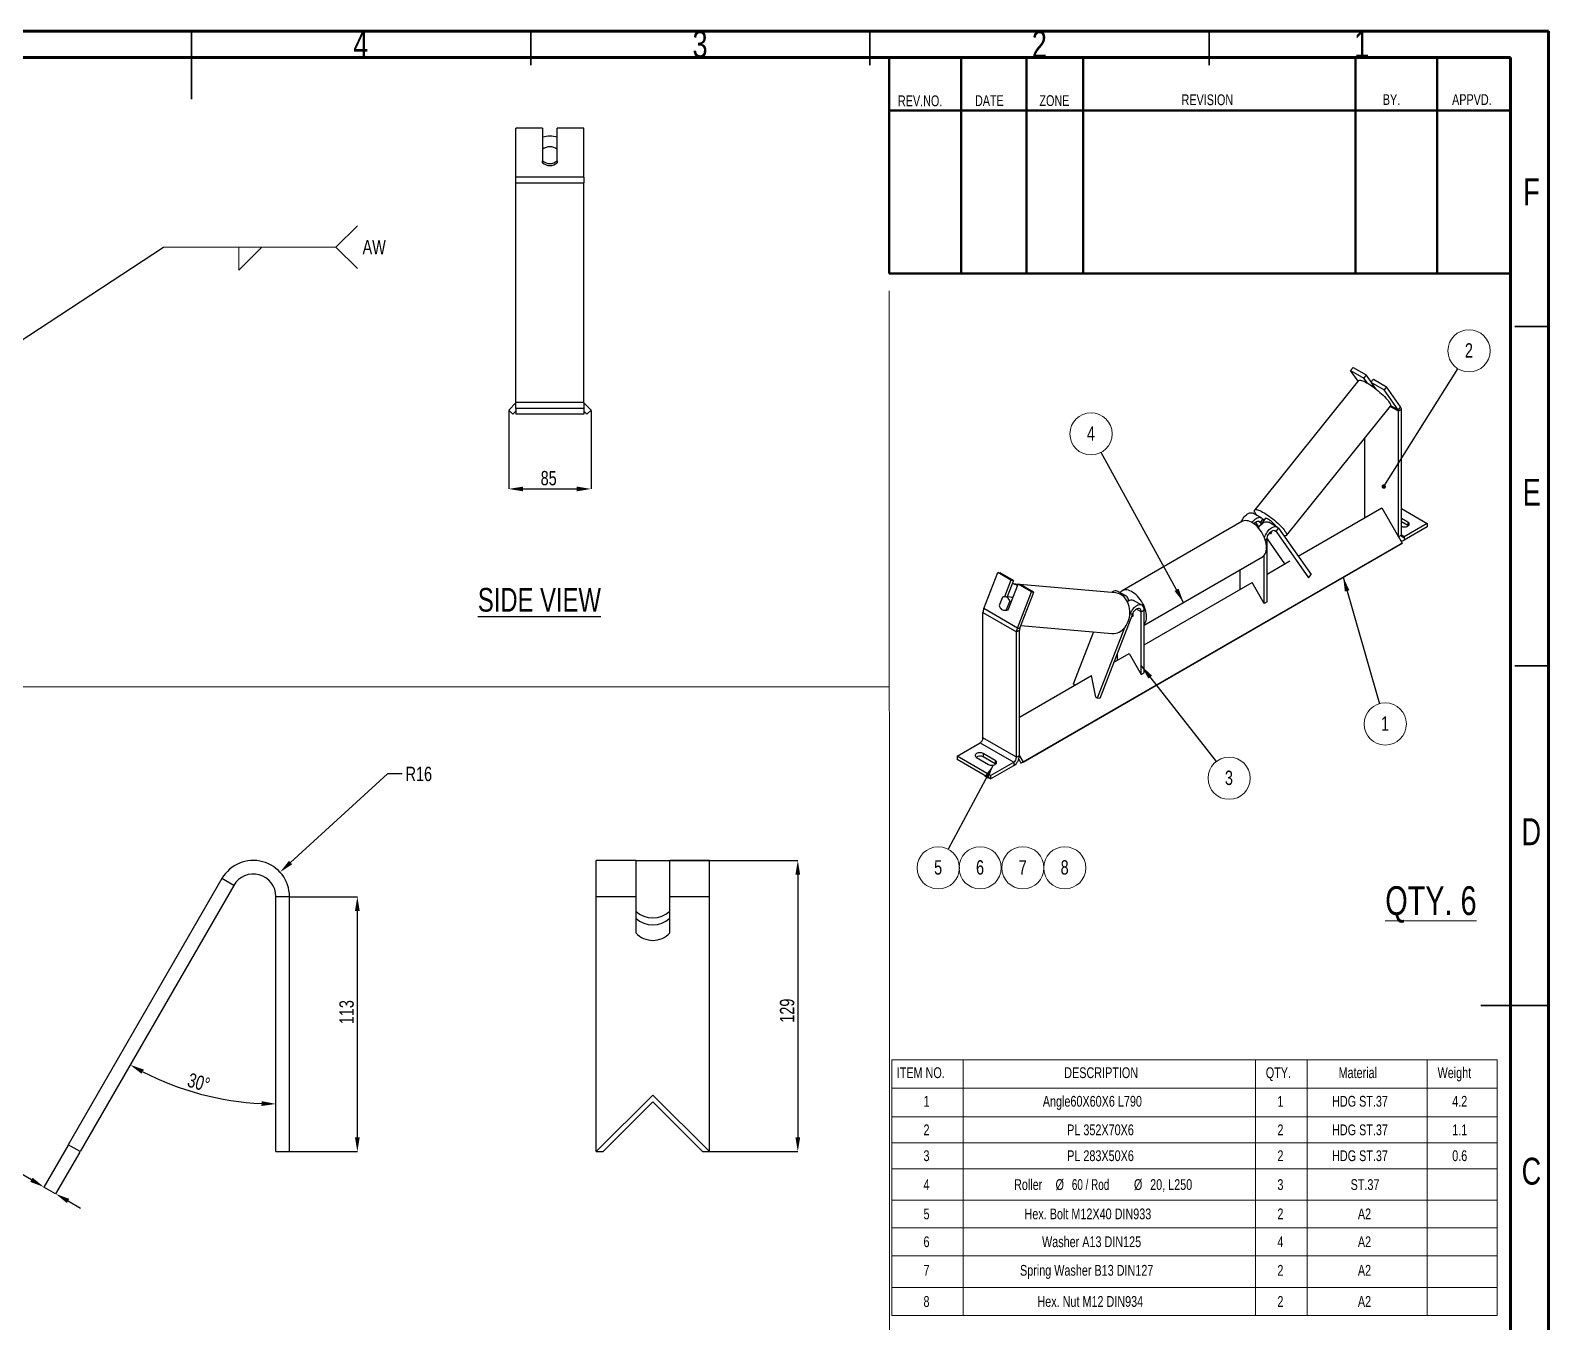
# Model space of a CAD drawing. Header units: millimetres. Extents: x 41 to 1868, y -696 to 319.
# Drawn here: x 1616.4 to 1840.1, y -227 to -36.7 of the extents above; entities that cross this region are included whole.
import ezdxf

# ---------------------------------------------------------------- set-up
doc = ezdxf.new("R2010")
doc.units = ezdxf.units.MM
doc.header["$PDSIZE"] = -1
doc.layers.add('FORMAT', color=7, linetype='Continuous')
doc.styles.add('SLDTEXTSTYLE0', font='TXT', dxfattribs={"width": 0.75})
doc.styles.add('SLDTEXTSTYLE10', font='TXT', dxfattribs={"width": 0.6875})
doc.dimstyles.new('SLDDIMSTYLE0', dxfattribs={"dimtxt": 2.5, "dimasz": 2.116667, "dimexe": 0, "dimexo": 0.625, "dimgap": 0, "dimtad": 1, "dimdec": 0, "dimrnd": 1e-09, "dimtxsty": 'Standard', "dimsah": 1, "dimcen": 2.5, "dimazin": 3, "dimtfac": 2.116667, "dimtdec": 0, "dimtmove": 0, "dimatfit": 3, "dimfrac": 2})
doc.dimstyles.new('SLDDIMSTYLE1', dxfattribs={"dimtxt": 2.5, "dimasz": 0.651282, "dimexe": 0, "dimexo": 0.625, "dimgap": 0, "dimtad": 1, "dimdec": 0, "dimrnd": 1e-09, "dimtxsty": 'Standard', "dimblk1": 'DOT', "dimblk2": 'DOT', "dimsah": 1, "dimcen": 2.5, "dimazin": 3, "dimtfac": 0.651282, "dimtdec": 0, "dimtmove": 0, "dimatfit": 3, "dimldrblk": 'DOT', "dimfrac": 2})
doc.dimstyles.new('SLDDIMSTYLE26', dxfattribs={"dimtxt": 2.116667, "dimasz": 2.116667, "dimexe": 0, "dimexo": 0.625, "dimgap": 0.529167, "dimtad": 1, "dimdec": 0, "dimlfac": 3, "dimrnd": 1e-09, "dimzin": 12, "dimtxsty": 'SLDTEXTSTYLE0', "dimsah": 1, "dimcen": 2.5, "dimazin": 3, "dimtfac": 1, "dimtdec": 0, "dimtmove": 0, "dimatfit": 3, "dimfrac": 2, "dimtzin": 12})
doc.dimstyles.new('SLDDIMSTYLE27', dxfattribs={"dimtxt": 2.116667, "dimasz": 2.116667, "dimexe": 0, "dimexo": 0.625, "dimgap": 0.529167, "dimtad": 1, "dimdec": 0, "dimlfac": 3, "dimrnd": 1e-09, "dimzin": 12, "dimtxsty": 'SLDTEXTSTYLE0', "dimsah": 1, "dimcen": 2.5, "dimazin": 3, "dimtfac": 1, "dimtdec": 0, "dimtmove": 0, "dimatfit": 0, "dimfrac": 2, "dimtzin": 12})
doc.dimstyles.new('SLDDIMSTYLE32', dxfattribs={"dimtxt": 2.116667, "dimasz": 2.116667, "dimexe": 0, "dimexo": 0.625, "dimgap": 0.529167, "dimtad": 1, "dimdec": 0, "dimlfac": 7, "dimrnd": 1e-09, "dimzin": 12, "dimtxsty": 'SLDTEXTSTYLE0', "dimsah": 1, "dimcen": 2.5, "dimazin": 3, "dimtfac": 1, "dimtdec": 0, "dimtmove": 0, "dimatfit": 3, "dimfrac": 2, "dimtzin": 12})
doc.dimstyles.new('SLDDIMSTYLE41', dxfattribs={"dimtxt": 2.116667, "dimasz": 2.116667, "dimexe": 0, "dimexo": 0.625, "dimgap": 0.529167, "dimtad": 1, "dimlfac": 3, "dimzin": 12, "dimtxsty": 'SLDTEXTSTYLE0', "dimsah": 1, "dimcen": 2.5, "dimazin": 3, "dimtfac": 1, "dimtmove": 0, "dimatfit": 3, "dimfrac": 2, "dimtzin": 12})
doc.dimstyles.new('SLDDIMSTYLE42', dxfattribs={"dimtxt": 2.116667, "dimasz": 2.116667, "dimexe": 0, "dimexo": 0.625, "dimgap": 0.529167, "dimtad": 1, "dimdec": 0, "dimlfac": 3, "dimrnd": 1e-09, "dimzin": 12, "dimtxsty": 'SLDTEXTSTYLE0', "dimsah": 1, "dimcen": 0, "dimazin": 3, "dimtfac": 1, "dimtdec": 0, "dimtmove": 0, "dimatfit": 3, "dimfrac": 2, "dimtzin": 12})

# ---------------------------------------------------------------- blocks, each defined once
blk = doc.blocks.new('SW_TABLEANNOTATION_4')
at = {"color": 0, "linetype": 'Continuous', "lineweight": 18}
for p, q in [((0, 0), (0, -4.21)), ((0, 0), (10.55, 0)), ((10.55, 0), (10.55, -4.21)), ((10.55, 0), (53.6, 0)), ((53.6, 0), (53.6, -4.21)), ((53.6, 0), (61.25, 0)), ((61.25, 0), (61.25, -4.21)), ((61.25, 0), (78.89, 0)), ((78.89, 0), (78.89, -4.21)), ((78.89, 0), (89.24, 0)), ((89.24, 0), (89.24, -4.21)), ((0, -4.21), (10.55, -4.21)), ((0, -4.21), (0, -8.43)), ((10.55, -4.21), (53.6, -4.21)), ((10.55, -4.21), (10.55, -8.43)), ((53.6, -4.21), (61.25, -4.21)), ((53.6, -4.21), (53.6, -8.43)), ((61.25, -4.21), (78.89, -4.21)), ((61.25, -4.21), (61.25, -8.43)), ((78.89, -4.21), (89.24, -4.21)), ((78.89, -4.21), (78.89, -8.43)), ((89.24, -4.21), (89.24, -8.43)), ((0, -8.43), (0, -12.24)), ((0, -8.43), (10.55, -8.43)), ((10.55, -8.43), (10.55, -12.24)), ((10.55, -8.43), (53.6, -8.43)), ((53.6, -8.43), (53.6, -12.24)), ((53.6, -8.43), (61.25, -8.43)), ((61.25, -8.43), (61.25, -12.24)), ((61.25, -8.43), (78.89, -8.43)), ((78.89, -8.43), (78.89, -12.24)), ((78.89, -8.43), (89.24, -8.43)), ((89.24, -8.43), (89.24, -12.24)), ((0, -12.24), (0, -16.05)), ((0, -12.24), (10.55, -12.24)), ((10.55, -12.24), (10.55, -16.05)), ((10.55, -12.24), (53.6, -12.24)), ((53.6, -12.24), (53.6, -16.05)), ((53.6, -12.24), (61.25, -12.24)), ((61.25, -12.24), (61.25, -16.05)), ((61.25, -12.24), (78.89, -12.24)), ((78.89, -12.24), (78.89, -16.05)), ((78.89, -12.24), (89.24, -12.24)), ((89.24, -12.24), (89.24, -16.05)), ((0, -16.05), (0, -20.67)), ((0, -16.05), (10.55, -16.05)), ((10.55, -16.05), (10.55, -20.67)), ((10.55, -16.05), (53.6, -16.05)), ((53.6, -16.05), (53.6, -20.67)), ((53.6, -16.05), (61.25, -16.05)), ((61.25, -16.05), (61.25, -20.67)), ((61.25, -16.05), (78.89, -16.05)), ((78.89, -16.05), (78.89, -20.67)), ((78.89, -16.05), (89.24, -16.05)), ((89.24, -16.05), (89.24, -20.67)), ((0, -20.67), (0, -24.77)), ((0, -20.67), (10.55, -20.67)), ((10.55, -20.67), (10.55, -24.77)), ((10.55, -20.67), (53.6, -20.67)), ((53.6, -20.67), (53.6, -24.77)), ((53.6, -20.67), (61.25, -20.67)), ((61.25, -20.67), (61.25, -24.77)), ((61.25, -20.67), (78.89, -20.67)), ((78.89, -20.67), (78.89, -24.77)), ((78.89, -20.67), (89.24, -20.67)), ((89.24, -20.67), (89.24, -24.77)), ((0, -24.77), (0, -28.87)), ((0, -24.77), (10.55, -24.77)), ((10.55, -24.77), (10.55, -28.87)), ((10.55, -24.77), (53.6, -24.77)), ((53.6, -24.77), (53.6, -28.87)), ((53.6, -24.77), (61.25, -24.77)), ((61.25, -24.77), (61.25, -28.87)), ((61.25, -24.77), (78.89, -24.77)), ((78.89, -24.77), (78.89, -28.87)), ((78.89, -24.77), (89.24, -24.77)), ((89.24, -24.77), (89.24, -28.87)), ((0, -28.87), (0, -33.57)), ((0, -28.87), (10.55, -28.87)), ((10.55, -28.87), (10.55, -33.57)), ((10.55, -28.87), (53.6, -28.87)), ((53.6, -28.87), (53.6, -33.57)), ((53.6, -28.87), (61.25, -28.87)), ((61.25, -28.87), (61.25, -33.57)), ((61.25, -28.87), (78.89, -28.87)), ((78.89, -28.87), (78.89, -33.57)), ((78.89, -28.87), (89.24, -28.87)), ((89.24, -28.87), (89.24, -33.57)), ((0, -33.57), (0, -37.66)), ((0, -33.57), (10.55, -33.57)), ((10.55, -33.57), (10.55, -37.66)), ((10.55, -33.57), (53.6, -33.57)), ((53.6, -33.57), (53.6, -37.66)), ((53.6, -33.57), (61.25, -33.57)), ((61.25, -33.57), (61.25, -37.66)), ((61.25, -33.57), (78.89, -33.57)), ((78.89, -33.57), (78.89, -37.66)), ((78.89, -33.57), (89.24, -33.57)), ((89.24, -33.57), (89.24, -37.66)), ((0, -37.66), (10.55, -37.66)), ((10.55, -37.66), (53.6, -37.66)), ((53.6, -37.66), (61.25, -37.66)), ((61.25, -37.66), (78.89, -37.66)), ((78.89, -37.66), (89.24, -37.66))]:
    blk.add_line(p, q, dxfattribs=at)
at = {"color": 0, "linetype": 'Continuous', "lineweight": 0, "attachment_point": 1}
for s, insert, char_height, style in [('ITEM NO.', (0.75, -1.12), 1.587, 'SLDTEXTSTYLE0'), ('DESCRIPTION', (25.43, -1.12), 1.5875, 'SLDTEXTSTYLE0'), ('QTY.', (55.13, -1.12), 1.587, 'SLDTEXTSTYLE0'), ('Material', (65.86, -1.12), 1.587, 'SLDTEXTSTYLE0'), ('Weight', (80.44, -1.12), 1.587, 'SLDTEXTSTYLE0'), ('1', (4.69, -5.33), 1.59, 'SLDTEXTSTYLE0'), ('Angle60X60X6 L790', (22.27, -5.33), 1.5875, 'SLDTEXTSTYLE0'), ('1', (56.84, -5.33), 1.59, 'SLDTEXTSTYLE0'), ('HDG ST.37', (64.9, -5.33), 1.587, 'SLDTEXTSTYLE0'), ('4.2', (82.6, -5.33), 1.587, 'SLDTEXTSTYLE0'), ('2', (4.69, -9.54), 1.59, 'SLDTEXTSTYLE0'), ('PL 352X70X6', (25.86, -9.54), 1.5875, 'SLDTEXTSTYLE0'), ('2', (56.84, -9.54), 1.59, 'SLDTEXTSTYLE0'), ('HDG ST.37', (64.9, -9.54), 1.587, 'SLDTEXTSTYLE0'), ('1.1', (82.6, -9.54), 1.587, 'SLDTEXTSTYLE0'), ('3', (4.69, -13.35), 1.59, 'SLDTEXTSTYLE0'), ('PL 283X50X6', (25.86, -13.35), 1.5875, 'SLDTEXTSTYLE0'), ('2', (56.84, -13.35), 1.59, 'SLDTEXTSTYLE0'), ('HDG ST.37', (64.9, -13.35), 1.587, 'SLDTEXTSTYLE0'), ('0.6', (82.6, -13.35), 1.587, 'SLDTEXTSTYLE0'), ('4', (4.69, -17.6), 1.59, 'SLDTEXTSTYLE0'), ('Roller', (18.04, -17.6), 1.587, 'SLDTEXTSTYLE0'), ('%%c', (24.15, -17.6), 1.587, 'SLDTEXTSTYLE0'), ('60 / Rod', (26.55, -17.6), 1.587, 'SLDTEXTSTYLE10'), ('%%c', (35.7, -17.6), 1.587, 'SLDTEXTSTYLE0'), ('20, L250', (38.09, -17.6), 1.587, 'SLDTEXTSTYLE0'), ('3', (56.84, -17.6), 1.59, 'SLDTEXTSTYLE0'), ('ST.37', (67.63, -17.6), 1.587, 'SLDTEXTSTYLE0'), ('5', (4.69, -21.92), 1.59, 'SLDTEXTSTYLE0'), ('Hex. Bolt M12X40 DIN933', (19.58, -21.92), 1.5875, 'SLDTEXTSTYLE0'), ('2', (56.84, -21.92), 1.59, 'SLDTEXTSTYLE0'), ('A2', (68.7, -21.92), 1.587, 'SLDTEXTSTYLE0'), ('6', (4.69, -26.02), 1.59, 'SLDTEXTSTYLE0'), ('Washer A13 DIN125', (22.16, -26.02), 1.5875, 'SLDTEXTSTYLE0'), ('4', (56.84, -26.02), 1.59, 'SLDTEXTSTYLE0'), ('A2', (68.7, -26.02), 1.587, 'SLDTEXTSTYLE0'), ('7', (4.69, -30.23), 1.59, 'SLDTEXTSTYLE0'), ('Spring Washer B13 DIN127', (18.91, -30.23), 1.5875, 'SLDTEXTSTYLE0'), ('2', (56.84, -30.23), 1.59, 'SLDTEXTSTYLE0'), ('A2', (68.7, -30.23), 1.587, 'SLDTEXTSTYLE0'), ('8', (4.69, -34.82), 1.59, 'SLDTEXTSTYLE0'), ('Hex. Nut M12 DIN934', (21.48, -34.82), 1.5875, 'SLDTEXTSTYLE0'), ('2', (56.84, -34.82), 1.59, 'SLDTEXTSTYLE0'), ('A2', (68.7, -34.82), 1.587, 'SLDTEXTSTYLE0')]:
    blk.add_mtext(s, dxfattribs=dict(at, insert=insert, char_height=char_height, style=style))
blk = doc.blocks.new('SW_NOTE_0_80')
at = {"color": 0, "linetype": 'Continuous', "lineweight": 0}
blk.add_circle((-1.5, 2.73), 3.11, dxfattribs=at)
at = {"color": 0, "linetype": 'Continuous', "lineweight": 0, "insert": (-1.52, 3.85), "char_height": 2.12, "attachment_point": 2, "style": 'SLDTEXTSTYLE0'}
blk.add_mtext('4', dxfattribs=at)
blk = doc.blocks.new('SW_NOTE_0_81')
at = {"color": 0, "linetype": 'Continuous', "lineweight": 0}
blk.add_circle((1.66, 2.64), 3.11, dxfattribs=at)
at = {"color": 0, "linetype": 'Continuous', "lineweight": 0, "insert": (1.64, 3.76), "char_height": 2.12, "attachment_point": 2, "style": 'SLDTEXTSTYLE0'}
blk.add_mtext('2', dxfattribs=at)
blk = doc.blocks.new('_Dot')
at = {"color": 0, "linetype": 'ByBlock', "lineweight": -2}
blk.add_line((-0.5, 0), (-1, 0), dxfattribs=at)
at = {"color": 0, "linetype": 'ByBlock', "const_width": 0.5}
blk.add_lwpolyline([(-0.25, 0, 1), (0.25, 0, 1)], format="xyb", close=True, dxfattribs=at)
blk = doc.blocks.new('SW_NOTE_0_82')
at = {"color": 0, "linetype": 'Continuous', "lineweight": 0}
blk.add_circle((0.86, -2.99), 3.11, dxfattribs=at)
at = {"color": 0, "linetype": 'Continuous', "lineweight": 0, "insert": (0.84, -1.87), "char_height": 2.12, "attachment_point": 2, "style": 'SLDTEXTSTYLE0'}
blk.add_mtext('1', dxfattribs=at)
blk = doc.blocks.new('SW_NOTE_0_83')
at = {"color": 0, "linetype": 'Continuous', "lineweight": 0}
blk.add_circle((1.92, -2.45), 3.11, dxfattribs=at)
at = {"color": 0, "linetype": 'Continuous', "lineweight": 0, "insert": (1.89, -1.33), "char_height": 2.12, "attachment_point": 2, "style": 'SLDTEXTSTYLE0'}
blk.add_mtext('3', dxfattribs=at)
blk = doc.blocks.new('SW_NOTE_0_84')
at = {"color": 0, "linetype": 'Continuous', "lineweight": 0}
blk.add_circle((-1.47, -2.75), 3.11, dxfattribs=at)
at = {"color": 0, "linetype": 'Continuous', "lineweight": 0, "insert": (-1.49, -1.62), "char_height": 2.12, "attachment_point": 2, "style": 'SLDTEXTSTYLE0'}
blk.add_mtext('5', dxfattribs=at)
blk = doc.blocks.new('SW_NOTE_0_85')
at = {"color": 0, "linetype": 'Continuous', "lineweight": 0}
blk.add_circle((0.78, 1.61), 3.11, dxfattribs=at)
at = {"color": 0, "linetype": 'Continuous', "lineweight": 0, "insert": (0.76, 2.73), "char_height": 2.12, "attachment_point": 2, "style": 'SLDTEXTSTYLE0'}
blk.add_mtext('6', dxfattribs=at)
blk = doc.blocks.new('SW_NOTE_0_86')
at = {"color": 0, "linetype": 'Continuous', "lineweight": 0}
blk.add_circle((0.78, 1.61), 3.11, dxfattribs=at)
at = {"color": 0, "linetype": 'Continuous', "lineweight": 0, "insert": (0.76, 2.73), "char_height": 2.12, "attachment_point": 2, "style": 'SLDTEXTSTYLE0'}
blk.add_mtext('7', dxfattribs=at)
blk = doc.blocks.new('SW_NOTE_0_87')
at = {"color": 0, "linetype": 'Continuous', "lineweight": 0}
blk.add_circle((0.78, 1.61), 3.11, dxfattribs=at)
at = {"color": 0, "linetype": 'Continuous', "lineweight": 0, "insert": (0.76, 2.73), "char_height": 2.12, "attachment_point": 2, "style": 'SLDTEXTSTYLE0'}
blk.add_mtext('8', dxfattribs=at)
blk = doc.blocks.new('SW_SYMBOL_AWLD_FILL')
at = {"color": 0, "linetype": 'Continuous', "lineweight": 0}
for p, q in [((0, 0), (0, 1250)), ((0, 1250), (1250, 0)), ((1250, 0), (0, 0))]:
    blk.add_line(p, q, dxfattribs=at)
blk = doc.blocks.new('SW_WELDSYMBOL_10')
at = {"color": 0, "linetype": 'Continuous', "lineweight": 0}
for p, q in [((28.55, 3.15), (25.4, 0)), ((25.4, 0), (0, 0)), ((28.55, -3.15), (25.4, 0))]:
    blk.add_line(p, q, dxfattribs=at)
at = {"color": 0, "linetype": 'Continuous', "lineweight": 0, "extrusion": (0, 0, -1), "xscale": 0.0027037109, "yscale": 0.0027037109, "zscale": 0.0027037109, "rotation": 180}
blk.add_blockref('SW_SYMBOL_AWLD_FILL', (-11.09, -0.01), dxfattribs=at)
at = {"color": 0, "linetype": 'Continuous', "lineweight": 0, "insert": (29.32, 1.05), "char_height": 2.117, "attachment_point": 1, "style": 'SLDTEXTSTYLE0'}
blk.add_mtext('AW', dxfattribs=at)
blk = doc.blocks.new('*D931')
at = {"layer": 'Defpoints', "color": 0}
for p in [(1686.88, -92.58), (1699, -92.58), (1699, -104.2)]:
    blk.add_point(p, dxfattribs=at)
at = {"layer": 'FORMAT', "color": 0, "lineweight": -2}
for p, q in [((1686.88, -92.64), (1686.88, -104.2)), ((1699, -92.64), (1699, -104.2)), ((1689, -104.2), (1696.88, -104.2))]:
    blk.add_line(p, q, dxfattribs=at)
at = {"layer": 'FORMAT', "color": 0}
for points in [[(1689, -103.85), (1689, -104.55), (1686.88, -104.2)], [(1696.88, -103.85), (1696.88, -104.55), (1699, -104.2)]]:
    blk.add_solid(points, dxfattribs=at)
at = {"layer": 'FORMAT', "color": 0, "insert": (1692.76, -101.55), "char_height": 2.117, "attachment_point": 2, "style": 'SLDTEXTSTYLE0'}
blk.add_mtext('\\A1;85', dxfattribs=at)
blk = doc.blocks.new('*D962')
at = {"layer": 'Defpoints', "color": 0}
for p in [(1646.35, -162.59), (1652.57, -164.26), (1645.11, -194.13), (1623.7, -201.82), (1652.57, -201.82)]:
    blk.add_point(p, dxfattribs=at)
at = {"layer": 'FORMAT', "color": 0, "lineweight": -2}
blk.add_arc((1652.57, -151.82), 42.97, 242.8225, 267.1775, dxfattribs=at)
at = {"layer": 'FORMAT', "color": 0}
for points in [[(1632.77, -190.35), (1633.11, -189.73), (1631.08, -189.03)], [(1650.46, -194.38), (1650.44, -195.09), (1652.57, -194.79)]]:
    blk.add_solid(points, dxfattribs=at)
at = {"layer": 'FORMAT', "color": 0, "insert": (1639.95, -190.16), "char_height": 2.117, "attachment_point": 1, "rotation": 344.2259, "style": 'SLDTEXTSTYLE0'}
blk.add_mtext('\\A1;30°', dxfattribs=at)
blk = doc.blocks.new('*D963')
at = {"layer": 'Defpoints', "color": 0}
for p in [(1654.57, -164.26), (1664.57, -164.26), (1654.57, -201.82)]:
    blk.add_point(p, dxfattribs=at)
at = {"layer": 'FORMAT', "color": 0, "lineweight": -2}
for p, q in [((1654.63, -164.26), (1664.57, -164.26)), ((1664.57, -199.7), (1664.57, -166.37)), ((1654.63, -201.82), (1664.57, -201.82))]:
    blk.add_line(p, q, dxfattribs=at)
at = {"layer": 'FORMAT', "color": 0}
for points in [[(1664.21, -166.37), (1664.92, -166.37), (1664.57, -164.26)], [(1664.21, -199.7), (1664.92, -199.7), (1664.57, -201.82)]]:
    blk.add_solid(points, dxfattribs=at)
at = {"layer": 'FORMAT', "color": 0, "insert": (1661.92, -181.27), "char_height": 2.117, "attachment_point": 2, "rotation": 90, "style": 'SLDTEXTSTYLE0'}
blk.add_mtext('\\A1;113', dxfattribs=at)
blk = doc.blocks.new('*D964')
at = {"layer": 'Defpoints', "color": 0}
for p in [(1653.17, -160.66), (1649.23, -164.26)]:
    blk.add_point(p, dxfattribs=at)
at = {"layer": 'FORMAT', "color": 0, "lineweight": -2}
for p, q in [((1669.03, -146.18), (1654.74, -159.23)), ((1671.15, -146.18), (1669.03, -146.18))]:
    blk.add_line(p, q, dxfattribs=at)
at = {"layer": 'FORMAT', "color": 0}
blk.add_solid([(1654.5, -158.97), (1654.97, -159.49), (1653.17, -160.66)], dxfattribs=at)
at = {"layer": 'FORMAT', "color": 0, "insert": (1671.68, -145.12), "char_height": 2.117, "attachment_point": 1, "style": 'SLDTEXTSTYLE0'}
blk.add_mtext('\\A1;R16', dxfattribs=at)
blk = doc.blocks.new('*D965')
at = {"layer": 'Defpoints', "color": 0}
for p in [(1621.97, -200.82), (1623.7, -201.82), (1618.38, -207.03)]:
    blk.add_point(p, dxfattribs=at)
at = {"layer": 'FORMAT', "color": 0, "lineweight": -2}
for p, q in [((1621.94, -200.87), (1618.38, -207.03)), ((1616.55, -205.97), (1612.22, -203.47)), ((1623.67, -201.87), (1620.11, -208.03)), ((1620.11, -208.03), (1618.38, -207.03)), ((1621.95, -209.08), (1623.78, -210.14))]:
    blk.add_line(p, q, dxfattribs=at)
at = {"layer": 'FORMAT', "color": 0}
for points in [[(1616.73, -205.66), (1616.37, -206.27), (1618.38, -207.03)], [(1622.12, -208.78), (1621.77, -209.39), (1620.11, -208.03)]]:
    blk.add_solid(points, dxfattribs=at)
at = {"layer": 'FORMAT', "color": 0, "insert": (1614.46, -201.71), "char_height": 2.117, "attachment_point": 2, "rotation": 330, "style": 'SLDTEXTSTYLE0'}
blk.add_mtext('\\A1;6', dxfattribs=at)
blk = doc.blocks.new('*D966')
at = {"layer": 'Defpoints', "color": 0}
for p in [(1705.6, -158.92), (1716.44, -201.82), (1729.47, -201.82)]:
    blk.add_point(p, dxfattribs=at)
at = {"layer": 'FORMAT', "color": 0, "lineweight": -2}
for p, q in [((1705.66, -158.92), (1729.47, -158.92)), ((1729.47, -161.04), (1729.47, -199.7)), ((1716.5, -201.82), (1729.47, -201.82))]:
    blk.add_line(p, q, dxfattribs=at)
at = {"layer": 'FORMAT', "color": 0}
for points in [[(1729.12, -161.04), (1729.82, -161.04), (1729.47, -158.92)], [(1729.12, -199.7), (1729.82, -199.7), (1729.47, -201.82)]]:
    blk.add_solid(points, dxfattribs=at)
at = {"layer": 'FORMAT', "color": 0, "insert": (1726.83, -181.05), "char_height": 2.117, "attachment_point": 2, "rotation": 90, "style": 'SLDTEXTSTYLE0'}
blk.add_mtext('\\A1;129', dxfattribs=at)

msp = doc.modelspace()

# ---------------------------------------------------------------- linework, layer by layer
at = {"color": 7, "linetype": 'Continuous', "lineweight": 70}
for p, q in [((1440.1093, -36.7718), (1840.1093, -36.7718)), ((1840.1093, -36.7718), (1840.1093, -323.7718)), ((1445.1093, -40.6383), (1834.5117, -40.6383)), ((1834.5117, -40.6383), (1834.5117, -317.6383))]:
    msp.add_line(p, q, dxfattribs=at)
at = {"color": 7, "linetype": 'Continuous', "lineweight": 35}
for p, q in [((1640.1093, -36.7708), (1640.1093, -46.7728)), ((1640.1093, -41.7718), (1640.1093, -36.7718)), ((1690.1093, -41.7718), (1690.1093, -36.7718)), ((1740.1093, -41.7718), (1740.1093, -36.7718)), ((1790.1093, -41.7718), (1790.1093, -36.7718)), ((1835.1093, -80.2718), (1840.1093, -80.2718)), ((1835.1093, -130.2718), (1840.1093, -130.2718)), ((1840.1103, -180.2718), (1830.1083, -180.2718)), ((1835.1093, -180.2718), (1840.1093, -180.2718))]:
    msp.add_line(p, q, dxfattribs=at)
at = {"color": 7, "linetype": 'Continuous', "lineweight": 50}
for p, q in [((1742.9521, -40.6383), (1742.9521, -72.4612)), ((1753.5281, -40.6383), (1753.5281, -72.3245)), ((1763.1875, -40.6383), (1763.1875, -72.4612)), ((1771.5449, -40.6383), (1771.5449, -72.4612)), ((1811.6616, -40.6383), (1811.6616, -72.4612)), ((1823.6982, -40.6383), (1823.6982, -72.4612)), ((1834.5117, -48.454), (1742.9521, -48.454)), ((1834.5117, -72.4612), (1742.9521, -72.4612))]:
    msp.add_line(p, q, dxfattribs=at)
at = {"color": 7, "linetype": 'Continuous', "lineweight": 25}
for p, q in [((1687.9399, -58.2738), (1687.9399, -51.0497)), ((1691.8685, -51.0497), (1687.9399, -51.0497)), ((1691.8685, -51.0497), (1691.8685, -54.2108)), ((1694.0114, -54.2108), (1694.0114, -51.0497)), ((1697.9399, -51.0497), (1694.0114, -51.0497)), ((1697.9399, -58.2738), (1697.9399, -51.0497)), ((1691.8685, -54.2108), (1691.8685, -55.8475)), ((1691.8685, -56.1478), (1691.8685, -55.8475)), ((1694.0114, -55.8475), (1694.0114, -54.2108)), ((1694.0114, -55.8475), (1694.0114, -56.1478)), ((1687.9399, -59.131), (1687.9399, -58.2738)), ((1697.9399, -58.2738), (1687.9399, -58.2738)), ((1687.9399, -59.131), (1697.9399, -59.131)), ((1687.9399, -91.4727), (1687.9399, -59.131)), ((1697.9399, -58.2738), (1697.9399, -59.131)), ((1697.9399, -91.4727), (1697.9399, -59.131)), ((1811.2888, -86.2889), (1810.9214, -86.746)), ((1810.9214, -86.746), (1812.8659, -87.8686)), ((1812.0391, -88.3363), (1810.9214, -86.746)), ((1811.2888, -86.2889), (1813.2333, -87.4115)), ((1812.1099, -88.2483), (1796.8005, -107.2929)), ((1813.2333, -87.4115), (1812.8659, -87.8686)), ((1813.3971, -88.6244), (1812.8659, -87.8686)), ((1813.9577, -88.4421), (1813.2333, -87.4115)), ((1814.294, -88.0238), (1813.9266, -88.4809)), ((1813.9266, -88.4809), (1815.8711, -89.6034)), ((1813.9266, -88.4809), (1814.6027, -89.4429)), ((1814.0466, -89.0377), (1814.1914, -88.8577)), ((1814.294, -88.0238), (1816.2385, -89.1464)), ((1816.2385, -89.1464), (1815.8711, -89.6034)), ((1818.303, -92.0837), (1816.2385, -89.1464)), ((1687.9399, -91.52), (1686.879, -92.5809)), ((1697.9399, -91.4727), (1687.9399, -91.4727)), ((1687.9399, -92.3299), (1687.9399, -91.4727)), ((1697.9399, -91.4727), (1697.9399, -92.3299)), ((1697.9399, -91.52), (1699.0009, -92.5809)), ((1817.9356, -92.5408), (1815.8711, -89.6034)), ((1686.879, -92.5809), (1687.4851, -93.187)), ((1687.9399, -92.7322), (1687.4851, -93.187)), ((1687.9399, -92.3299), (1687.9399, -93.187)), ((1697.9399, -92.3299), (1687.9399, -92.3299)), ((1697.9399, -93.187), (1687.9399, -93.187)), ((1697.9399, -92.3299), (1697.9399, -93.187)), ((1697.9399, -92.7322), (1698.3948, -93.187)), ((1699.0009, -92.5809), (1698.3948, -93.187)), ((1801.4769, -111.0521), (1816.7862, -92.0075)), ((1818.303, -92.0837), (1817.9356, -92.5408)), ((1818.4167, -92.508), (1817.9924, -92.753)), ((1817.9924, -111.2388), (1817.9924, -92.753)), ((1818.4167, -110.9939), (1818.4167, -92.508)), ((1813.0427, -108.3814), (1813.0427, -96.6644)), ((1803.1903, -114.0956), (1815.5176, -106.9792)), ((1815.5176, -106.9792), (1818.5176, -112.1754)), ((1818.4167, -107.0752), (1822.2351, -109.2795)), ((1794.9258, -109.0066), (1777.2481, -119.2117)), ((1797.8267, -108.4964), (1796.5892, -107.782)), ((1796.9168, -109.1389), (1797.4094, -109.8398)), ((1798.1296, -108.8384), (1797.5785, -109.524)), ((1797.6166, -109.5782), (1797.5785, -109.524)), ((1797.6391, -109.1203), (1798.0065, -108.6632)), ((1797.6391, -109.1203), (1797.7622, -109.2954)), ((1798.0065, -108.6632), (1798.1296, -108.8384)), ((1798.3593, -108.546), (1798.1271, -108.8349)), ((1800.1247, -109.8231), (1798.8873, -109.1087)), ((1813.0427, -108.3814), (1813.043, -108.4078)), ((1819.3713, -109.0958), (1818.4167, -108.5448)), ((1819.3713, -109.5858), (1818.4167, -109.0347)), ((1822.2351, -109.2795), (1818.841, -111.2389)), ((1819.3713, -109.0958), (1819.3713, -109.5858)), ((1819.433, -109.6265), (1819.3713, -109.5858)), ((1822.2351, -109.2795), (1822.2351, -109.7694)), ((1798.6177, -120.8177), (1798.6177, -111.6169)), ((1798.6193, -111.5613), (1801.2057, -115.2413)), ((1799.0082, -110.6614), (1799.1068, -110.8017)), ((1799.2906, -110.5732), (1799.2149, -110.4656)), ((1799.9372, -110.447), (1800.3046, -109.9899)), ((1799.9372, -110.447), (1804.7414, -117.2825)), ((1800.3046, -109.9899), (1805.1089, -116.8255)), ((1818.4167, -110.9939), (1817.9924, -111.2388)), ((1817.9928, -111.2664), (1817.9924, -111.2388)), ((1822.2351, -109.7694), (1818.841, -111.7288)), ((1818.841, -111.2389), (1818.841, -111.7288)), ((1762.3561, -144.5968), (1818.2176, -112.3486)), ((1762.6561, -144.4235), (1818.5176, -112.1754)), ((1798.1934, -121.0626), (1798.1934, -113.9793)), ((1818.5176, -112.1754), (1818.2176, -112.3486)), ((1780.5158, -124.2533), (1797.9256, -114.2029)), ((1794.6579, -119.0213), (1794.6579, -116.0892)), ((1798.6177, -116.7353), (1801.953, -114.8099)), ((1756.8707, -121.833), (1758.9351, -116.512)), ((1760.8797, -117.6346), (1758.9351, -116.512)), ((1758.9351, -116.512), (1759.3026, -116.5449)), ((1761.2471, -117.6675), (1759.3026, -116.5449)), ((1760.8797, -117.6346), (1759.9339, -120.0722)), ((1761.2471, -117.6675), (1760.3035, -120.0995)), ((1760.4835, -122.0019), (1761.9403, -118.2469)), ((1760.8797, -117.6346), (1761.2471, -117.6675)), ((1776.3021, -119.522), (1761.0565, -118.1588)), ((1763.8849, -119.3695), (1761.9403, -118.2469)), ((1761.9403, -118.2469), (1762.3078, -118.2798)), ((1764.2523, -119.4023), (1762.3078, -118.2798)), ((1780.5158, -127.1853), (1796.4257, -118.0007)), ((1798.1934, -121.0626), (1796.4257, -118.0007)), ((1804.7414, -117.2825), (1805.1089, -116.8255)), ((1759.6331, -120.1611), (1759.1654, -121.3666)), ((1760.8147, -120.1452), (1760.0186, -120.074)), ((1760.226, -121.9789), (1760.6937, -120.7734)), ((1760.9512, -120.7965), (1760.6937, -120.7734)), ((1761.8204, -124.6905), (1763.8849, -119.3695)), ((1762.1878, -124.7233), (1764.2523, -119.4023)), ((1763.8849, -119.3695), (1764.2523, -119.4023)), ((1777.8862, -120.0078), (1776.6488, -119.2934)), ((1780.1843, -121.3344), (1778.9469, -120.6201)), ((1756.757, -122.3886), (1761.7067, -125.246)), ((1756.757, -140.8744), (1756.757, -122.3886)), ((1761.8204, -124.6905), (1756.8707, -121.833)), ((1759.8405, -122.066), (1760.0979, -122.0891)), ((1760.226, -121.9789), (1760.4835, -122.0019)), ((1778.772, -122.6653), (1773.9678, -135.0478)), ((1778.4046, -122.6325), (1778.3971, -122.6519)), ((1778.772, -122.6653), (1778.4046, -122.6325)), ((1778.6294, -123.0329), (1778.8237, -122.9208)), ((1778.6305, -123.03), (1778.8541, -122.901)), ((1778.8541, -122.901), (1778.8237, -122.9208)), ((1778.8541, -122.4862), (1778.8541, -122.901)), ((1780.0915, -122.3119), (1780.5158, -122.067)), ((1780.0915, -131.5126), (1780.0915, -122.3119)), ((1780.5158, -131.2677), (1780.5158, -122.067)), ((1798.6177, -120.8177), (1798.1934, -121.0626)), ((1761.7067, -125.246), (1762.131, -125.0011)), ((1761.7067, -143.7319), (1761.7067, -125.246)), ((1761.8204, -124.6905), (1762.1878, -124.7233)), ((1762.131, -143.4869), (1762.131, -125.0011)), ((1762.3526, -124.2986), (1775.7678, -125.4982)), ((1773.0593, -125.256), (1770.0648, -132.9739)), ((1777.6225, -124.6484), (1773.6004, -135.0149)), ((1776.0089, -129.7871), (1778.3237, -128.4508)), ((1776.556, -129.4713), (1776.556, -128.377)), ((1778.3237, -128.4508), (1780.0915, -131.5126)), ((1762.131, -137.7986), (1772.7307, -131.6795)), ((1773.3882, -134.8925), (1772.7307, -131.6795)), ((1780.0915, -131.5126), (1780.5158, -131.2677)), ((1770.2767, -133.0962), (1770.0648, -132.9739)), ((1773.6004, -135.0149), (1773.3882, -134.8925)), ((1773.9678, -135.0478), (1773.6004, -135.0149)), ((1756.7563, -140.9019), (1756.6561, -140.9598)), ((1761.7067, -143.7319), (1756.757, -140.8744)), ((1752.9386, -143.5687), (1756.3327, -141.6093)), ((1756.3327, -141.6093), (1761.2825, -144.4667)), ((1756.6561, -140.9598), (1756.7251, -141.0792)), ((1758.5601, -144.2014), (1756.7923, -143.1809)), ((1756.7923, -143.1809), (1756.7923, -143.6708)), ((1752.9386, -143.5687), (1752.9386, -144.0586)), ((1757.8884, -146.4261), (1752.9386, -143.5687)), ((1757.8884, -146.916), (1752.9386, -144.0586)), ((1755.8024, -143.7524), (1757.5702, -144.7729)), ((1758.5601, -144.6913), (1756.7923, -143.6708)), ((1757.8884, -146.4261), (1761.2825, -144.4667)), ((1757.8884, -146.916), (1761.2825, -144.9566)), ((1758.5601, -144.2014), (1758.5601, -144.6913)), ((1758.6219, -144.7321), (1758.5601, -144.6913)), ((1761.2825, -144.4667), (1761.2825, -144.9566)), ((1761.7067, -143.7319), (1762.131, -143.4869)), ((1762.0248, -144.0229), (1762.3561, -144.5968)), ((1762.1307, -143.5134), (1762.6561, -144.4235)), ((1762.6561, -144.4235), (1762.3561, -144.5968)), ((1757.8884, -146.4261), (1757.8884, -146.916)), ((1705.6024, -158.9225), (1699.769, -158.9225)), ((1699.769, -164.2558), (1699.769, -158.9225)), ((1705.6024, -158.9225), (1705.6024, -164.2558)), ((1716.4357, -158.9225), (1710.6024, -158.9225)), ((1710.6024, -164.2558), (1710.6024, -158.9225)), ((1716.4357, -164.2558), (1716.4357, -158.9225)), ((1644.6151, -161.5892), (1621.9677, -200.8157)), ((1646.3472, -162.5892), (1623.6997, -201.8157)), ((1646.3472, -162.5892), (1644.6151, -161.5892)), ((1652.5673, -164.2558), (1654.5673, -164.2558)), ((1652.5673, -201.8157), (1652.5673, -164.2558)), ((1654.5673, -201.8157), (1654.5673, -164.2558)), ((1699.769, -201.8157), (1699.769, -164.2558)), ((1699.769, -164.2558), (1705.6024, -164.2558)), ((1705.6024, -164.2558), (1705.6024, -169.5768)), ((1710.6024, -169.5768), (1710.6024, -164.2558)), ((1710.6024, -164.2558), (1716.4357, -164.2558)), ((1716.4357, -201.8157), (1716.4357, -164.2558)), ((1708.1024, -193.4823), (1699.769, -201.8157)), ((1700.769, -201.8157), (1708.1024, -194.4823)), ((1716.4357, -201.8157), (1708.1024, -193.4823)), ((1708.1024, -194.4823), (1715.4357, -201.8157)), ((1623.6997, -201.8157), (1621.9677, -200.8157)), ((1652.5673, -201.8157), (1654.5673, -201.8157)), ((1699.769, -201.8157), (1700.769, -201.8157)), ((1715.4357, -201.8157), (1716.4357, -201.8157))]:
    msp.add_line(p, q, dxfattribs=at)
at = {"color": 7, "linetype": 'Continuous', "lineweight": 18}
for p, q in [((1742.9521, -75.0101), (1742.9841, -198.9645)), ((1445.5461, -133.347), (1742.9672, -133.347)), ((1742.9841, -198.9645), (1742.9933, -234.4464))]:
    msp.add_line(p, q, dxfattribs=at)
at = {"color": 8, "linetype": 'Continuous', "lineweight": 25}
for p, q in [((1817.9924, -92.753), (1816.7593, -92.0411)), ((1816.8198, -91.8967), (1817.9356, -92.5408)), ((1797.3802, -108.9708), (1797.6391, -109.1203)), ((1813.0427, -108.3814), (1813.0657, -108.3947)), ((1798.6177, -111.6169), (1798.3732, -111.7581)), ((1799.6783, -110.2975), (1799.9372, -110.447)), ((1817.969, -111.2253), (1817.9924, -111.2388)), ((1818.841, -111.2389), (1818.4167, -110.994)), ((1778.4046, -122.6325), (1778.3986, -122.629)), ((1780.0915, -122.3119), (1779.3843, -121.9036))]:
    msp.add_line(p, q, dxfattribs=at)
at = {"color": 7, "linetype": 'Continuous', "lineweight": 25, "flags": 128}
for points in [[(1812.1099, -88.2483), (1812.1174, -88.2397), (1812.1786, -88.201), (1812.2663, -88.1849), (1812.3797, -88.1916), (1812.5173, -88.2209), (1812.6775, -88.2727), (1812.8585, -88.3462), (1813.0582, -88.4405), (1813.2741, -88.5547), (1813.5038, -88.6873), (1813.7446, -88.8368), (1813.9936, -89.0014), (1814.2479, -89.1792), (1814.5046, -89.3682), (1814.7606, -89.566), (1815.013, -89.7705), (1815.2587, -89.9791), (1815.4949, -90.1895), (1815.7189, -90.3992), (1815.928, -90.6057), (1816.1197, -90.8065), (1816.2918, -90.9995), (1816.4423, -91.1822), (1816.5694, -91.3525)], [(1816.5694, -91.3525), (1816.6716, -91.5085), (1816.7478, -91.6483), (1816.797, -91.7703), (1816.8187, -91.873), (1816.8125, -91.9553), (1816.7862, -92.0075)], [(1797.1223, -108.0898), (1797.0174, -107.9479), (1796.9152, -107.7919), (1796.839, -107.6521), (1796.7898, -107.5302), (1796.7681, -107.4274), (1796.7742, -107.3452), (1796.8081, -107.2843), (1796.8693, -107.2456), (1796.957, -107.2295), (1797.0704, -107.2362), (1797.208, -107.2656), (1797.3682, -107.3173), (1797.5492, -107.3908), (1797.7489, -107.4852), (1797.9648, -107.5993), (1798.1945, -107.7319), (1798.4352, -107.8814), (1798.6843, -108.046), (1798.9386, -108.2239), (1799.1953, -108.4128), (1799.4513, -108.6107), (1799.7037, -108.8151), (1799.9494, -109.0238), (1800.1856, -109.2342), (1800.4096, -109.4438), (1800.6186, -109.6503), (1800.8103, -109.8512), (1800.9825, -110.0441), (1801.1329, -110.2268), (1801.2601, -110.3972), (1801.2601, -110.3972)], [(1794.8127, -109.0718), (1794.8659, -108.946), (1794.9771, -108.7271), (1795.1075, -108.5187), (1795.254, -108.3257), (1795.4133, -108.1526), (1795.5814, -108.0035), (1795.7544, -107.882), (1795.9283, -107.7909), (1796.0989, -107.7324), (1796.2621, -107.7079), (1796.4142, -107.7179), (1796.5515, -107.7622), (1796.5892, -107.782)], [(1798.547, -112.8293), (1798.5346, -112.5573), (1798.4974, -112.2741), (1798.436, -111.983), (1798.3509, -111.6876), (1798.2433, -111.3911), (1798.1144, -111.0972), (1797.9657, -110.8092), (1797.799, -110.5305), (1797.6161, -110.2644), (1797.4193, -110.0141), (1797.2109, -109.7823), (1796.9932, -109.572), (1796.7689, -109.3855), (1796.5405, -109.225), (1796.3108, -109.0924), (1796.0825, -108.9892), (1795.8582, -108.9168), (1795.6405, -108.8758), (1795.432, -108.8668), (1795.2352, -108.8899), (1795.0524, -108.9449), (1794.9258, -109.0066)], [(1798.0065, -108.6632), (1797.9081, -108.5542), (1797.7889, -108.4766), (1797.6516, -108.4322), (1797.4996, -108.4222), (1797.3363, -108.4468), (1797.1657, -108.5053), (1796.9919, -108.5963), (1796.8188, -108.7179), (1796.6507, -108.867), (1796.4915, -109.0401), (1796.4083, -109.1451)], [(1797.6391, -109.1203), (1797.556, -109.0351), (1797.4515, -108.9841), (1797.3298, -108.9694), (1797.1959, -108.9916), (1797.0552, -109.0498), (1796.9133, -109.1416), (1796.776, -109.2634), (1796.7066, -109.3388)], [(1797.3484, -109.9317), (1797.4056, -109.8454), (1797.5521, -109.6524), (1797.7114, -109.4793), (1797.8795, -109.3302), (1798.0525, -109.2087), (1798.2264, -109.1176), (1798.397, -109.0591), (1798.5602, -109.0345), (1798.7123, -109.0445), (1798.8496, -109.0889), (1798.8873, -109.1087)], [(1797.5785, -109.524), (1797.6299, -109.5152), (1797.6706, -109.5204)], [(1799.8458, -109.5807), (1799.7662, -109.4782), (1799.6638, -109.3645), (1799.5425, -109.244), (1799.4065, -109.1208), (1799.2609, -108.9996), (1799.1109, -108.8845), (1798.9619, -108.7799), (1798.8192, -108.6895), (1798.6882, -108.6165), (1798.5734, -108.5637), (1798.479, -108.5328), (1798.4085, -108.525), (1798.3644, -108.5407), (1798.3593, -108.546)], [(1799.9154, -109.7022), (1799.9, -109.6686), (1799.8458, -109.5807)], [(1818.4167, -109.6864), (1818.5039, -109.7237), (1818.6451, -109.763), (1818.7979, -109.7831), (1818.9547, -109.7831), (1819.1075, -109.763), (1819.2487, -109.7237), (1819.3713, -109.6673), (1819.469, -109.5966), (1819.537, -109.515), (1819.5719, -109.4268), (1819.5719, -109.3363), (1819.537, -109.2481), (1819.469, -109.1666), (1819.3713, -109.0958)], [(1798.252, -111.413), (1798.3121, -111.2111), (1798.4014, -110.987), (1798.5126, -110.7682), (1798.643, -110.5598), (1798.7896, -110.3667), (1798.9488, -110.1936), (1799.1169, -110.0445), (1799.29, -109.923), (1799.4638, -109.8319), (1799.6344, -109.7734), (1799.7977, -109.7489), (1799.9497, -109.7589), (1800.087, -109.8032), (1800.2062, -109.8809), (1800.3046, -109.9899)], [(1798.6177, -111.6169), (1798.632, -111.4454), (1798.6743, -111.2642), (1798.7429, -111.0808), (1798.835, -110.9026), (1798.9469, -110.7368), (1799.0741, -110.59), (1799.2114, -110.4683), (1799.3533, -110.3764), (1799.494, -110.3182), (1799.6279, -110.296), (1799.7496, -110.3107), (1799.8541, -110.3617), (1799.9372, -110.447)], [(1799.2906, -110.5732), (1799.1068, -110.8017), (1799.0554, -110.8105), (1798.9787, -110.7964), (1798.918, -110.7757)], [(1801.2601, -110.3972), (1801.3623, -110.5531), (1801.4385, -110.6929), (1801.4877, -110.8149), (1801.5094, -110.9176), (1801.5032, -110.9999), (1801.4694, -111.0607), (1801.4082, -111.0994), (1801.3204, -111.1155), (1801.2071, -111.1089), (1801.0706, -111.0798)], [(1797.9256, -114.2029), (1797.9657, -114.1784), (1798.1144, -114.0621), (1798.2433, -113.9169), (1798.3509, -113.7447), (1798.436, -113.5474), (1798.4974, -113.3273), (1798.5346, -113.087), (1798.547, -112.8293)], [(1760.6937, -120.7734), (1760.6423, -120.6001), (1760.5655, -120.4433), (1760.4663, -120.3088), (1760.3481, -120.2012), (1760.215, -120.1244), (1760.0718, -120.0811), (1759.9236, -120.0728), (1759.7756, -120.0998), (1759.6331, -120.1611)], [(1776.6488, -119.2934), (1776.5307, -119.2429), (1776.3841, -119.2191), (1776.2249, -119.2298), (1776.0568, -119.2748), (1775.8837, -119.3531), (1775.7098, -119.4628), (1775.7021, -119.4684)], [(1775.7678, -125.4982), (1775.8348, -125.5029), (1776.0915, -125.499), (1776.3475, -125.46), (1776.5999, -125.3864), (1776.8456, -125.2791), (1777.0818, -125.1394), (1777.3058, -124.9688), (1777.5148, -124.7694), (1777.7065, -124.5435), (1777.8787, -124.2937), (1778.0291, -124.0231), (1778.1563, -123.7347), (1778.2585, -123.4319), (1778.3347, -123.1184), (1778.3839, -122.7977), (1778.4056, -122.4736), (1778.3994, -122.15), (1778.3656, -121.8306), (1778.3044, -121.5191), (1778.2166, -121.2193), (1778.1033, -120.9346), (1777.9657, -120.6684), (1777.8055, -120.4238), (1777.6245, -120.2036), (1777.4248, -120.0105), (1777.2089, -119.8466), (1776.9792, -119.714), (1776.7384, -119.6142), (1776.4894, -119.5484), (1776.3021, -119.522)], [(1780.8693, -123.0344), (1780.8569, -122.7624), (1780.8197, -122.4792), (1780.7583, -122.1881), (1780.6733, -121.8927), (1780.5657, -121.5962), (1780.4368, -121.3023), (1780.2881, -121.0143), (1780.1213, -120.7356), (1779.9385, -120.4695), (1779.7417, -120.2192), (1779.5332, -119.9874), (1779.3155, -119.7771), (1779.0912, -119.5906), (1778.8629, -119.4301), (1778.6332, -119.2975), (1778.4048, -119.1943), (1778.1805, -119.1219), (1777.9628, -119.0809), (1777.7544, -119.0719), (1777.5575, -119.095), (1777.3747, -119.15), (1777.2079, -119.2361), (1777.0592, -119.3525), (1776.9525, -119.4687)], [(1778.2156, -120.6621), (1778.2043, -120.5476), (1778.1644, -120.375), (1778.0991, -120.2264), (1778.0097, -120.1055), (1777.8985, -120.0151), (1777.7681, -119.9573), (1777.6215, -119.9334), (1777.4623, -119.9442), (1777.3701, -119.9649)], [(1778.0258, -120.7767), (1778.1818, -120.6798), (1778.3549, -120.6015), (1778.523, -120.5565), (1778.6822, -120.5457), (1778.8288, -120.5696), (1778.9469, -120.6201)], [(1759.1654, -121.3666), (1759.2168, -121.54), (1759.2936, -121.6967), (1759.3928, -121.8312), (1759.511, -121.9388), (1759.6441, -122.0156), (1759.7873, -122.059), (1759.9355, -122.0673), (1760.0835, -122.0403), (1760.226, -121.9789)], [(1780.5158, -122.067), (1780.5024, -121.8743), (1780.4625, -121.7016), (1780.3972, -121.5531), (1780.3078, -121.4322), (1780.1966, -121.3417), (1780.0662, -121.2839), (1779.9196, -121.2601), (1779.7604, -121.2708), (1779.5923, -121.3159), (1779.4192, -121.3941), (1779.2454, -121.5038), (1779.0748, -121.6422), (1778.9115, -121.8062), (1778.7595, -121.9918), (1778.6222, -122.1946), (1778.503, -122.4099), (1778.4046, -122.6325)], [(1780.0915, -122.3119), (1780.0772, -122.1568), (1780.0349, -122.0245), (1779.9663, -121.9203), (1779.8742, -121.8484), (1779.7623, -121.8118), (1779.6351, -121.8119), (1779.4978, -121.8487), (1779.3559, -121.9207), (1779.2152, -122.025), (1779.0813, -122.1574), (1778.9596, -122.3125), (1778.8551, -122.4842), (1778.772, -122.6653)], [(1756.7923, -143.1809), (1756.6698, -143.1244), (1756.5286, -143.0852), (1756.3757, -143.0651), (1756.219, -143.0651), (1756.0662, -143.0852), (1755.9249, -143.1244), (1755.8024, -143.1809), (1755.7047, -143.2516), (1755.6366, -143.3331), (1755.6018, -143.4214), (1755.6018, -143.5119), (1755.6366, -143.6001), (1755.7047, -143.6816), (1755.8024, -143.7524)], [(1757.5702, -144.7729), (1757.6927, -144.8293), (1757.8339, -144.8685), (1757.9868, -144.8887), (1758.1435, -144.8887), (1758.2963, -144.8685), (1758.4376, -144.8293), (1758.5601, -144.7729), (1758.6578, -144.7021), (1758.7259, -144.6206), (1758.7607, -144.5324), (1758.7607, -144.4419), (1758.7259, -144.3537), (1758.6578, -144.2721), (1758.5601, -144.2014)]]:
    msp.add_lwpolyline(points, dxfattribs=at)
at = {"color": 7, "linetype": 'Continuous', "lineweight": 25}
for centre, radius, start, end in [((1692.9399, -57.1695), 4.9235, 77.430935, 102.569065), ((1692.9399, -55.3565), 1.5686, 46.916583, 133.083417), ((1692.9399, -54.7019), 1.5686, 226.916583, 313.083417), ((1692.9399, -55.0021), 1.5686, 226.916583, 313.083417), ((1817.6245, -92.7379), 0.3682, 357.648524, 32.349204), ((1817.6808, -92.4778), 0.7365, 357.648524, 32.349204), ((1818.4753, -111.1912), 0.6502, 255.532023, 304.221324), ((1818.6753, -111.0359), 0.262, 170.785963, 309.203285), ((1760.8102, -120.0883), 1.944, 57.295216, 82.735314), ((1760.7525, -120.7968), 0.6546, 52.37321, 84.549104), ((1758.3189, -122.4188), 1.5623, 157.978838, 178.891847), ((1760.152, -121.432), 0.6593, 265.293416, 300.178868), ((1779.1461, -123.134), 1.7261, 322.514348, 3.306221), ((1763.2687, -125.2762), 1.5623, 157.978838, 178.891847), ((1762.912, -125.0162), 0.7811, 157.978838, 178.891847), ((1755.8359, -140.8325), 0.9221, 302.605478, 357.394522), ((1756.3014, -144.5926), 1.0444, 61.964005, 122.477165), ((1760.2965, -143.4076), 1.8362, 302.476304, 357.523696), ((1760.7856, -143.6899), 0.9221, 302.605478, 357.394522), ((1649.2339, -164.2558), 5.3333, 0, 150), ((1649.2339, -164.2558), 3.3333, 0, 150), ((1708.1024, -163.7373), 3.662, 226.945302, 313.054698), ((1708.1024, -164.7373), 3.662, 226.945302, 313.054698), ((1708.1024, -167.372), 3.3333, 221.409622, 318.590378)]:
    msp.add_arc(centre, radius, start, end, dxfattribs=at)

# ---------------------------------------------------------------- block references
at = {"color": 7, "linetype": 'Continuous', "lineweight": 0}
for name, p in [('SW_WELDSYMBOL_10', (1636.0185, -68.5765)), ('SW_NOTE_0_81', (1826.7216, -86.4966)), ('SW_NOTE_0_80', (1774.1849, -98.818)), ('SW_NOTE_0_82', (1815.1728, -135.8314)), ('SW_NOTE_0_83', (1791.1115, -144.3606)), ('SW_NOTE_0_84', (1751.6367, -157.2649)), ('SW_NOTE_0_85', (1755.5621, -161.6182)), ('SW_NOTE_0_86', (1761.8575, -161.6182)), ('SW_NOTE_0_87', (1768.0319, -161.6182)), ('SW_TABLEANNOTATION_4', (1743.3029, -188.2743))]:
    msp.add_blockref(name, p, dxfattribs=at)

# ---------------------------------------------------------------- texts
at = {"color": 7, "linetype": 'Continuous', "lineweight": 0, "style": 'SLDTEXTSTYLE0'}
for s, insert, char_height, attachment_point in [('4', (1665.0693, -36.7116), 3.9688, 2), ('3', (1715.0693, -36.7116), 3.9688, 2), ('2', (1765.0693, -36.7116), 3.9688, 2), ('1', (1812.5693, -36.7116), 3.9688, 2), ('REV.NO.', (1744.2254, -46.2357), 1.5875, 1), ('DATE', (1755.5783, -46.2064), 1.5875, 1), ('ZONE', (1765.0766, -46.2064), 1.5875, 1), ('REVISION', (1786.0172, -46.0793), 1.5875, 1), ('BY.', (1815.6703, -46.05), 1.5875, 1), ('APPVD.', (1825.8813, -46.05), 1.5875, 1), ('F', (1837.567, -58.4616), 3.9688, 2), ('E', (1837.6171, -102.7116), 3.9688, 2), ('D', (1837.562, -152.7116), 3.9688, 2), ('\\LQTY. 6', (1816.0412, -162.7222), 4.23333, 1), ('C', (1837.5679, -202.7116), 3.9688, 2)]:
    msp.add_mtext(s, dxfattribs=dict(at, insert=insert, char_height=char_height, attachment_point=attachment_point))
at = {"layer": 'FORMAT', "insert": (1682.3259, -118.7808), "char_height": 3.5, "attachment_point": 1, "style": 'SLDTEXTSTYLE0'}
msp.add_mtext('\\LSIDE VIEW', dxfattribs=at)

# ---------------------------------------------------------------- dimensions: what is measured, and where the dimension line sits
at = {"layer": 'FORMAT'}
dim = msp.add_linear_dim(base=(1699.0009, -104.1981), p1=(1686.879, -92.5809), p2=(1699.0009, -92.5809), dimstyle='SLDDIMSTYLE32', dxfattribs=at)
dim.commit()
dim.dimension.update_dxf_attribs({"geometry": '*D931', "text_midpoint": (1692.7617, -104.1981), "dimtype": 160})
dim = msp.add_radius_dim(center=(1649.2339, -164.2558), mpoint=(1653.1724, -160.6596), dimstyle='SLDDIMSTYLE42', dxfattribs=at)
dim.commit()
dim.dimension.update_dxf_attribs({"geometry": '*D964', "text_midpoint": (1673.5282, -146.1796), "dimtype": 164})
for base, p1, p2, angle, dimstyle, picture, middle in [((1729.471, -201.8157), (1705.6024, -158.9225), (1716.4357, -201.8157), 90, 'SLDDIMSTYLE26', '*D966', (1729.471, -181.0518)), ((1664.5673, -164.2558), (1654.5673, -201.8157), (1654.5673, -164.2558), 90, 'SLDDIMSTYLE26', '*D963', (1664.5673, -181.2743)), ((1618.382, -207.0263), (1623.6997, -201.8157), (1621.9677, -200.8157), 330, 'SLDDIMSTYLE27', '*D965', (1613.1361, -203.9976))]:
    dim = msp.add_linear_dim(base=base, p1=p1, p2=p2, angle=angle, dimstyle=dimstyle, dxfattribs=at)
    dim.commit()
    dim.dimension.update_dxf_attribs({"geometry": picture, "text_midpoint": middle, "dimtype": 160})
dim = msp.add_angular_dim_2l(base=(1645.1053, -194.1344), line1=((1646.3472, -162.5892), (1623.6997, -201.8157)), line2=((1652.5673, -201.8157), (1652.5673, -164.2558)), dimstyle='SLDDIMSTYLE41', dxfattribs=at)
dim.commit()
dim.dimension.update_dxf_attribs({"geometry": '*D962', "text_midpoint": (1640.8856, -193.169), "dimtype": 162})

# ---------------------------------------------------------------- leaders
at = {"color": 7, "linetype": 'Continuous', "lineweight": 0}
for points, dimstyle in [([(1605.9291, -88.222), (1636.0185, -68.5765)], 'SLDDIMSTYLE0'), ([(1815.8126, -103.8555), (1826.7216, -86.4966)], 'SLDDIMSTYLE1'), ([(1786.3017, -120.9132), (1774.1849, -98.818)], 'SLDDIMSTYLE0'), ([(1809.8369, -117.1866), (1815.1728, -135.8314)], 'SLDDIMSTYLE0'), ([(1780.0915, -130.2413), (1791.1115, -144.3606)], 'SLDDIMSTYLE0'), ([(1758.2549, -144.8761), (1751.6367, -157.2649)], 'SLDDIMSTYLE0')]:
    msp.add_leader(points, dimstyle=dimstyle, dxfattribs=at)

doc.saveas('drawing.dxf')
